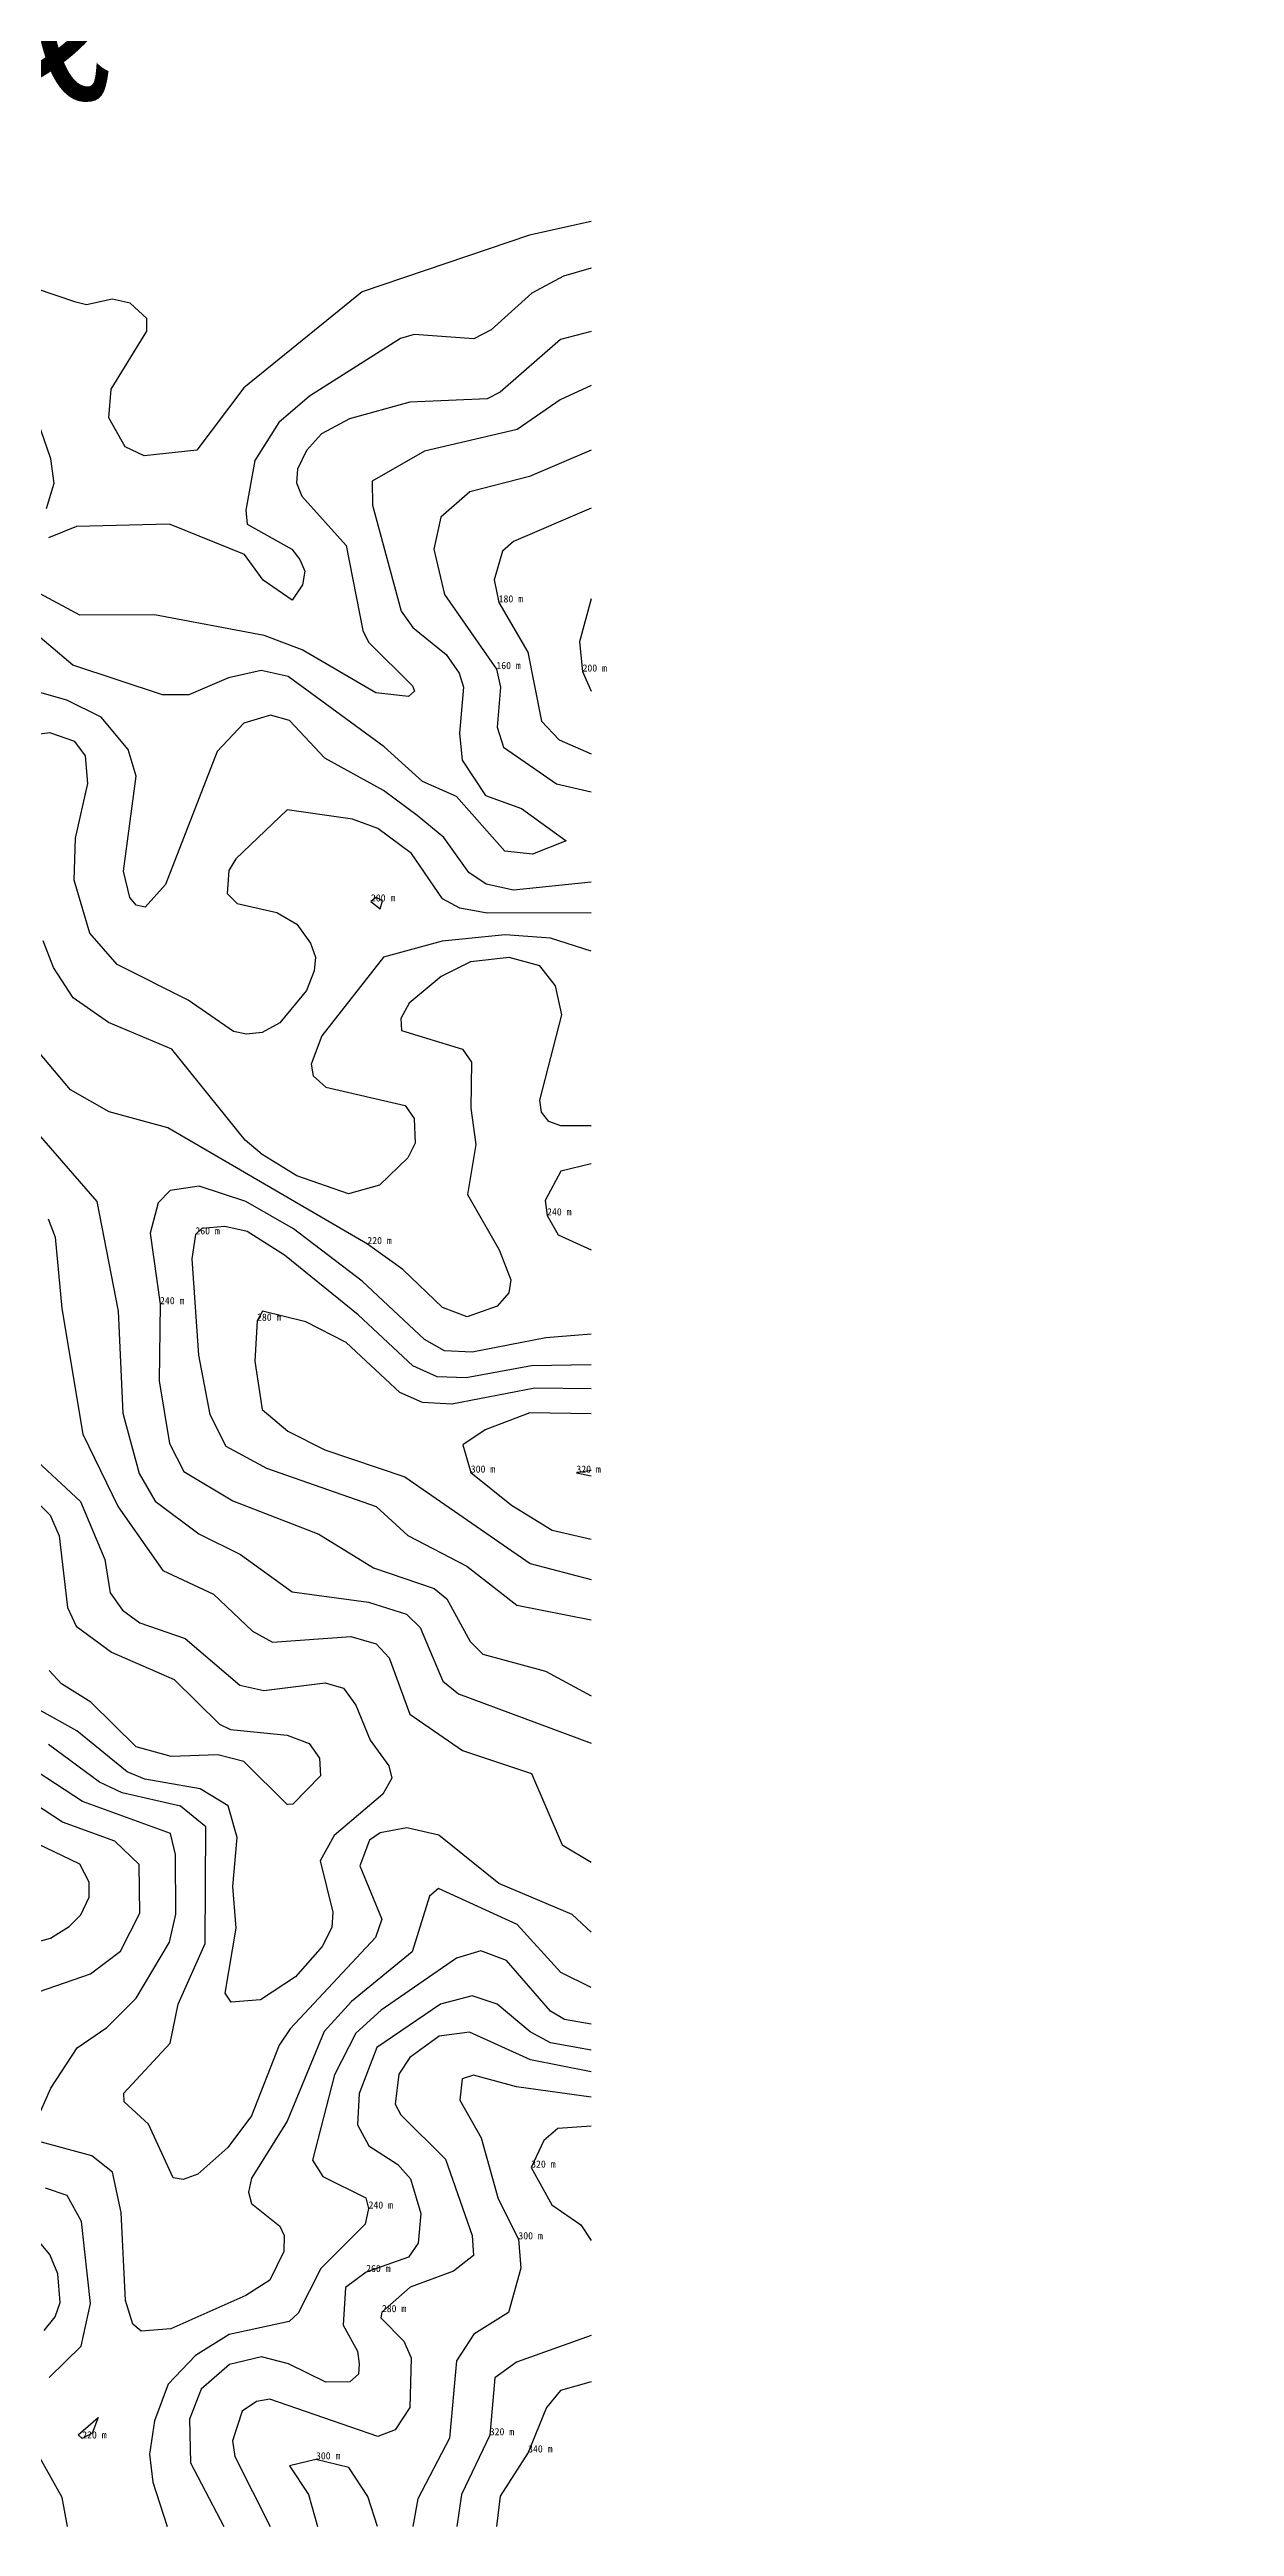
# Model space of a CAD drawing. Extents: x 111 to 2218288, y 28 to 1447839.
# Drawn here: x 110.86866 to 110.88146, y 27.71234 to 27.7391 of the extents above; entities that cross this region are included whole.
import ezdxf

# ---------------------------------------------------------------- set-up
doc = ezdxf.new("R2010")
doc.units = 0
doc.header["$MEASUREMENT"] = 0
for name, color, linetype in [('Contour_Line_Intermediate', 7, 'Continuous'), ('Contour_Line_Major', 7, 'Continuous'), ('Contour_Line_Minor', 7, 'Continuous'), ('FeatureAttribs', 7, 'Continuous')]:
    doc.layers.add(name, color=color, linetype=linetype)
doc.styles.get("Standard").update_dxf_attribs({"font": 'simhei.ttf'})

# ---------------------------------------------------------------- blocks, each defined once
blk = doc.blocks.new('FEATURE')
blk = doc.blocks.new('30')
at = {"layer": 'Defpoints', "lineweight": -3}
blk.add_circle((2215930.011064, 1442068.634078), 2247.483604, dxfattribs=at)

msp = doc.modelspace()

# ---------------------------------------------------------------- linework, layer by layer
at = {"layer": 'Contour_Line_Intermediate', "color": 36, "true_color": 0x804000}
for points in [[(110.874512, 27.736738, 20), (110.874216, 27.736652, 20), (110.873873, 27.736471, 20), (110.873433, 27.736072, 20), (110.873244, 27.735975, 20), (110.872601, 27.736022, 20), (110.872453, 27.73598, 20), (110.87147, 27.735356, 20), (110.871137, 27.735072, 20), (110.870878, 27.734661, 20), (110.870781, 27.734124, 20), (110.870796, 27.733973, 20), (110.87128, 27.733702, 20), (110.871364, 27.733593, 20), (110.871421, 27.733465, 20), (110.871395, 27.733317, 20), (110.871282, 27.733153, 20), (110.870969, 27.733367, 20), (110.870769, 27.733645, 20), (110.869958, 27.733975, 20), (110.868954, 27.73395, 20), (110.86865, 27.733827, 20)], [(110.868627, 27.734142, 20), (110.868711, 27.734416, 20), (110.868677, 27.734678, 20), (110.86843, 27.735388, 20)], [(110.874512, 27.724363, 220), (110.873852, 27.724374, 220), (110.873367, 27.72419, 220), (110.873127, 27.724025, 220), (110.873213, 27.723726, 220), (110.873654, 27.723376, 220), (110.874091, 27.723104, 220), (110.874512, 27.723007, 220)], [(110.874512, 27.716979, 220), (110.873707, 27.71709, 220), (110.873243, 27.717218, 220), (110.87312, 27.717177, 220), (110.873095, 27.716945, 220), (110.873324, 27.71654, 220), (110.873508, 27.71588, 220), (110.873727, 27.715443, 220), (110.873755, 27.715132, 220), (110.87362, 27.714651, 220), (110.873246, 27.714417, 220), (110.873059, 27.714131, 220), (110.872982, 27.713294, 220), (110.872641, 27.71264, 220), (110.872585, 27.71234, 220)], [(110.872205, 27.71234, 220), (110.872102, 27.712665, 220), (110.871896, 27.712977, 220), (110.87154, 27.713065, 220), (110.871254, 27.712994, 220), (110.871461, 27.712684, 220), (110.871555, 27.71234, 220)]]:
    msp.add_polyline3d(points, dxfattribs=at)
at = {"layer": 'Contour_Line_Major', "color": 36, "true_color": 0x804000}
for points in [[(110.874512, 27.733166, 120), (110.874388, 27.732702, 120), (110.87442, 27.732381, 120), (110.874512, 27.732171, 120)], [(110.87226, 27.729904, 120), (110.872191, 27.729941, 120), (110.872134, 27.729897, 120), (110.872233, 27.729819, 120), (110.87226, 27.729904, 120)], [(110.874512, 27.72936, 120), (110.874074, 27.729499, 120), (110.873585, 27.729537, 120), (110.872903, 27.72947, 120), (110.872268, 27.729295, 120), (110.871604, 27.728446, 120), (110.871488, 27.728138, 120), (110.87151, 27.728012, 120), (110.871646, 27.72789, 120), (110.872503, 27.727694, 120), (110.872602, 27.727554, 120), (110.872611, 27.727286, 120), (110.872533, 27.727126, 120), (110.872226, 27.726833, 120), (110.87189, 27.726739, 120), (110.871333, 27.726932, 120), (110.870958, 27.727165, 120), (110.870775, 27.727318, 120), (110.869984, 27.728302, 120), (110.869297, 27.72859, 120), (110.868918, 27.728857, 120), (110.868705, 27.729182, 120), (110.868592, 27.729473, 120)], [(110.868645, 27.72647, 120), (110.868723, 27.72627, 120), (110.868794, 27.725498, 120), (110.869021, 27.724143, 120), (110.869404, 27.723358, 120), (110.869885, 27.722668, 120), (110.870434, 27.722412, 120), (110.870855, 27.722014, 120), (110.871072, 27.721893, 120), (110.871917, 27.721954, 120), (110.872192, 27.721876, 120), (110.872332, 27.721727, 120), (110.872555, 27.721116, 120), (110.873123, 27.720725, 120), (110.873868, 27.720477, 120), (110.8742, 27.719705, 120), (110.874512, 27.719517, 120)], [(110.874512, 27.71876, 120), (110.874307, 27.718953, 120), (110.873514, 27.719288, 120), (110.872867, 27.719808, 120), (110.872522, 27.71989, 120), (110.872234, 27.719835, 120), (110.87212, 27.719754, 120), (110.872013, 27.719477, 120), (110.872253, 27.718902, 120), (110.872183, 27.718705, 120), (110.871261, 27.717716, 120), (110.871144, 27.717539, 120), (110.870845, 27.716776, 120), (110.870586, 27.716433, 120), (110.870262, 27.716146, 120), (110.870105, 27.716089, 120), (110.869997, 27.716108, 120), (110.869729, 27.716687, 120), (110.869467, 27.716929, 120), (110.869465, 27.717021, 120), (110.869963, 27.717562, 120), (110.87005, 27.717983, 120), (110.870344, 27.718639, 120), (110.870349, 27.719898, 120), (110.870075, 27.720124, 120), (110.869445, 27.720267, 120), (110.869201, 27.720383, 120), (110.86865, 27.72079, 120)]]:
    msp.add_polyline3d(points, dxfattribs=at)
at = {"layer": 'Contour_Line_Minor', "color": 36, "true_color": 0x804000}
for points in [[(110.874512, 27.737243, 0), (110.873847, 27.737097, 0), (110.87204, 27.736485, 0), (110.870761, 27.735446, 0), (110.870252, 27.734773, 0), (110.869684, 27.734712, 0), (110.86948, 27.73481, 0), (110.869301, 27.735121, 0), (110.869328, 27.735431, 0), (110.869712, 27.73606, 0), (110.869712, 27.736195, 0), (110.869532, 27.736363, 0), (110.869337, 27.736405, 0), (110.869059, 27.736343, 0), (110.868946, 27.736371, 0), (110.868069, 27.736668, 0)], [(110.874512, 27.736054, 40), (110.874181, 27.735967, 40), (110.873531, 27.735399, 40), (110.87339, 27.735328, 40), (110.872553, 27.735291, 40), (110.871903, 27.735112, 40), (110.871599, 27.734948, 40), (110.871438, 27.734771, 40), (110.871342, 27.734569, 40), (110.871331, 27.734421, 40), (110.871387, 27.734275, 40), (110.871866, 27.733743, 40), (110.872045, 27.732823, 40), (110.872108, 27.732698, 40), (110.872582, 27.732228, 40), (110.872603, 27.732171, 40), (110.872539, 27.732112, 40), (110.872185, 27.732152, 40), (110.871391, 27.732615, 40), (110.870981, 27.732771, 40), (110.869795, 27.732994, 40), (110.868988, 27.732989, 40), (110.868034, 27.733503, 40)], [(110.874512, 27.735472, 60), (110.874178, 27.735317, 60), (110.873715, 27.734995, 60), (110.872714, 27.734761, 60), (110.872147, 27.734439, 60), (110.872149, 27.734178, 60), (110.87246, 27.733035, 60), (110.872586, 27.732858, 60), (110.872948, 27.732565, 60), (110.873088, 27.732363, 60), (110.873133, 27.732213, 60), (110.873089, 27.731716, 60), (110.87312, 27.731423, 60), (110.873371, 27.731043, 60), (110.873762, 27.730902, 60), (110.874243, 27.730551, 60), (110.873878, 27.730409, 60), (110.87358, 27.73044, 60), (110.873059, 27.73103, 60), (110.87269, 27.731194, 60), (110.872276, 27.731569, 60), (110.871241, 27.732326, 60), (110.870948, 27.732394, 60), (110.870594, 27.732312, 60), (110.870167, 27.732131, 60), (110.86988, 27.73213, 60), (110.868913, 27.732452, 60), (110.868396, 27.73289, 60)], [(110.874512, 27.734772, 80), (110.873846, 27.734489, 80), (110.873204, 27.734324, 80), (110.872889, 27.734049, 80), (110.872813, 27.733702, 80), (110.872927, 27.733215, 80), (110.873489, 27.732408, 80), (110.873533, 27.732211, 80), (110.873497, 27.731779, 80), (110.873565, 27.731566, 80), (110.87414, 27.731169, 80), (110.874512, 27.73108, 80)], [(110.874512, 27.734147, 100), (110.873674, 27.733787, 100), (110.873557, 27.733682, 100), (110.873464, 27.733372, 100), (110.873514, 27.733128, 100), (110.873829, 27.732589, 100), (110.873976, 27.731846, 100), (110.874166, 27.731643, 100), (110.874512, 27.731492, 100)], [(110.874512, 27.730106, 80), (110.873673, 27.73002, 80), (110.873378, 27.730084, 80), (110.873192, 27.730209, 80), (110.87292, 27.730587, 80), (110.872632, 27.730825, 80), (110.872268, 27.731096, 80), (110.871637, 27.731444, 80), (110.871255, 27.731851, 80), (110.871048, 27.731911, 80), (110.870762, 27.731825, 80), (110.870471, 27.731516, 80), (110.869916, 27.730082, 80), (110.869695, 27.729835, 80), (110.869598, 27.729856, 80), (110.869529, 27.729939, 80), (110.869459, 27.730226, 80), (110.869596, 27.731252, 80), (110.869512, 27.731539, 80), (110.869218, 27.73189, 80), (110.868848, 27.732071, 80), (110.868289, 27.732232, 80)], [(110.874512, 27.729776, 100), (110.873389, 27.729772, 100), (110.873094, 27.729823, 100), (110.872908, 27.729927, 100), (110.872572, 27.730417, 100), (110.872208, 27.730687, 100), (110.871933, 27.730785, 100), (110.871229, 27.730887, 100), (110.870675, 27.730359, 100), (110.870597, 27.73023, 100), (110.87058, 27.729985, 100), (110.87069, 27.729874, 100), (110.871117, 27.729778, 100), (110.871333, 27.729653, 100), (110.871482, 27.729445, 100), (110.871534, 27.729296, 100), (110.871519, 27.729148, 100), (110.871439, 27.728936, 100), (110.87115, 27.728586, 100), (110.870957, 27.728481, 100), (110.87079, 27.728465, 100), (110.870648, 27.728491, 100), (110.870159, 27.728831, 100), (110.869392, 27.729217, 100), (110.869097, 27.729553, 100), (110.868928, 27.730129, 100), (110.86894, 27.730581, 100), (110.869075, 27.731171, 100), (110.86905, 27.731469, 100), (110.868934, 27.731625, 100), (110.868663, 27.731719, 100), (110.868506, 27.731696, 100)], [(110.874512, 27.727472, 140), (110.874184, 27.727472, 140), (110.874057, 27.727521, 140), (110.873975, 27.727622, 140), (110.873958, 27.727749, 140), (110.874197, 27.728671, 140), (110.874129, 27.728984, 140), (110.873959, 27.729202, 140), (110.873626, 27.729293, 140), (110.87321, 27.729245, 140), (110.872892, 27.729087, 140), (110.872547, 27.728797, 140), (110.872456, 27.728632, 140), (110.872463, 27.728503, 140), (110.873122, 27.728301, 140), (110.873222, 27.728161, 140), (110.873214, 27.727664, 140), (110.873269, 27.727271, 140), (110.873177, 27.726731, 140), (110.87352, 27.726132, 140), (110.873644, 27.725808, 140), (110.873623, 27.725667, 140), (110.873499, 27.725526, 140), (110.873173, 27.72541, 140), (110.872906, 27.72551, 140), (110.872477, 27.725922, 140), (110.872095, 27.726195, 140), (110.86994, 27.72745, 140), (110.869306, 27.727626, 140), (110.868886, 27.727862, 140), (110.868235, 27.728635, 140)], [(110.868479, 27.727453, 140), (110.869171, 27.726654, 140), (110.869401, 27.725472, 140), (110.869454, 27.724368, 140), (110.869631, 27.723718, 140), (110.869801, 27.723419, 140), (110.870274, 27.723064, 140), (110.870726, 27.722843, 140), (110.871283, 27.722438, 140), (110.872109, 27.722327, 140), (110.872517, 27.722196, 140), (110.872664, 27.722053, 140), (110.87291, 27.721474, 140), (110.873079, 27.721335, 140), (110.874512, 27.720804, 140)], [(110.874512, 27.727061, 160), (110.874184, 27.726984, 160), (110.874016, 27.726666, 160), (110.874037, 27.726505, 160), (110.874158, 27.726297, 160), (110.874512, 27.726135, 160)], [(110.874512, 27.725221, 160), (110.874023, 27.725183, 160), (110.873229, 27.725029, 160), (110.872928, 27.725042, 160), (110.872713, 27.725166, 160), (110.872039, 27.725794, 160), (110.871298, 27.726359, 160), (110.870782, 27.726655, 160), (110.870278, 27.726821, 160), (110.869966, 27.726773, 160), (110.869836, 27.726641, 160), (110.869749, 27.726312, 160), (110.869855, 27.725546, 160), (110.869845, 27.724717, 160), (110.869956, 27.724041, 160), (110.870112, 27.723738, 160), (110.870643, 27.723422, 160), (110.871572, 27.723063, 160), (110.872161, 27.722697, 160), (110.872818, 27.722474, 160), (110.872955, 27.722362, 160), (110.873206, 27.721903, 160), (110.873342, 27.721765, 160), (110.874019, 27.72158, 160), (110.874512, 27.721316, 160)], [(110.874512, 27.72489, 180), (110.873868, 27.724881, 180), (110.873163, 27.724752, 180), (110.872848, 27.72476, 180), (110.872586, 27.724881, 180), (110.871996, 27.725431, 180), (110.871199, 27.726074, 180), (110.870798, 27.726332, 180), (110.870554, 27.726387, 180), (110.870306, 27.726365, 180), (110.870237, 27.7263, 180), (110.8702, 27.726037, 180), (110.870271, 27.724994, 180), (110.870392, 27.724353, 180), (110.870566, 27.724011, 180), (110.871006, 27.723773, 180), (110.872189, 27.72336, 180), (110.872532, 27.723048, 180), (110.87317, 27.722714, 180), (110.873711, 27.722295, 180), (110.874512, 27.722135, 180)], [(110.874512, 27.724633, 200), (110.873903, 27.724639, 200), (110.873008, 27.724467, 200), (110.872691, 27.724483, 200), (110.872445, 27.724591, 200), (110.871866, 27.725133, 200), (110.87143, 27.725354, 200), (110.870963, 27.725472, 200), (110.870903, 27.725367, 200), (110.87088, 27.72493, 200), (110.87096, 27.72441, 200), (110.871235, 27.724175, 200), (110.871635, 27.723974, 200), (110.8725, 27.723681, 200), (110.873856, 27.722744, 200), (110.874512, 27.72257, 200)], [(110.868329, 27.724033, 100), (110.868995, 27.723414, 100), (110.869259, 27.722787, 100), (110.869315, 27.722428, 100), (110.869451, 27.72224, 100), (110.869637, 27.722103, 100), (110.870125, 27.721933, 100), (110.870718, 27.72143, 100), (110.870975, 27.721373, 100), (110.871641, 27.721454, 100), (110.871836, 27.721399, 100), (110.871969, 27.721215, 100), (110.872125, 27.720836, 100), (110.872329, 27.720559, 100), (110.872361, 27.720424, 100), (110.872262, 27.720254, 100), (110.871737, 27.719807, 100), (110.871586, 27.719532, 100), (110.871721, 27.718979, 100), (110.871711, 27.718812, 100), (110.871608, 27.718605, 100), (110.871319, 27.718279, 100), (110.87094, 27.718029, 100), (110.870625, 27.718006, 100), (110.870559, 27.718104, 100), (110.870676, 27.718806, 100), (110.870641, 27.719253, 100), (110.87069, 27.719784, 100), (110.870593, 27.720127, 100), (110.870289, 27.72031, 100), (110.869692, 27.720413, 100), (110.869501, 27.720492, 100), (110.868955, 27.720935, 100), (110.868451, 27.721217, 100)], [(110.874512, 27.72375, 240), (110.874354, 27.723725, 240), (110.874512, 27.723693, 240)], [(110.868529, 27.723408, 80), (110.868667, 27.723265, 80), (110.868767, 27.723042, 80), (110.868856, 27.722268, 80), (110.868948, 27.722067, 80), (110.869329, 27.721786, 80), (110.870007, 27.72149, 80), (110.870498, 27.72101, 80), (110.870615, 27.72095, 80), (110.871228, 27.720891, 80), (110.871466, 27.720801, 80), (110.871579, 27.72064, 80), (110.871589, 27.72045, 80), (110.87129, 27.720146, 80), (110.871227, 27.720141, 80), (110.87076, 27.720607, 80), (110.87048, 27.720678, 80), (110.869974, 27.720659, 80), (110.869596, 27.720765, 80), (110.869109, 27.721247, 80), (110.868791, 27.721446, 80), (110.868658, 27.721587, 80)], [(110.868525, 27.716735, 140), (110.868675, 27.717076, 140), (110.868959, 27.717512, 140), (110.869279, 27.717732, 140), (110.869598, 27.71805, 140), (110.869959, 27.718653, 140), (110.870025, 27.718957, 140), (110.870021, 27.719599, 140), (110.86997, 27.719829, 140), (110.869017, 27.720172, 140), (110.868435, 27.720556, 140)], [(110.868541, 27.718118, 160), (110.869105, 27.718311, 160), (110.869428, 27.718557, 160), (110.869637, 27.718968, 160), (110.86963, 27.719494, 160), (110.869365, 27.719744, 160), (110.868801, 27.719951, 160), (110.868077, 27.720421, 160)], [(110.868005, 27.718512, 180), (110.86867, 27.718698, 180), (110.868872, 27.718821, 180), (110.869, 27.718949, 180), (110.869091, 27.719141, 180), (110.869091, 27.719301, 180), (110.868989, 27.719497, 180), (110.86853, 27.719714, 180)], [(110.874512, 27.718162, 140), (110.874186, 27.718327, 140), (110.873714, 27.718845, 140), (110.872863, 27.719232, 140), (110.872768, 27.71915, 140), (110.872581, 27.71855, 140), (110.871925, 27.718014, 140), (110.871627, 27.717687, 140), (110.87123, 27.716718, 140), (110.870844, 27.716104, 140), (110.870811, 27.715954, 140), (110.870844, 27.715828, 140), (110.871148, 27.715586, 140), (110.871198, 27.715485, 140), (110.871194, 27.71531, 140), (110.871042, 27.715, 140), (110.870783, 27.714834, 140), (110.869973, 27.714474, 140), (110.869651, 27.71445, 140), (110.869562, 27.714527, 140), (110.869481, 27.714782, 140), (110.869435, 27.715734, 140), (110.869341, 27.716167, 140), (110.869118, 27.716344, 140), (110.868573, 27.716492, 140)], [(110.874512, 27.717766, 160), (110.874227, 27.717817, 160), (110.874073, 27.717907, 160), (110.873597, 27.718455, 160), (110.873322, 27.718561, 160), (110.873059, 27.718481, 160), (110.872246, 27.717917, 160), (110.871971, 27.717671, 160), (110.871741, 27.717219, 160), (110.871503, 27.716298, 160), (110.871615, 27.716122, 160), (110.872078, 27.715892, 160), (110.872108, 27.715775, 160), (110.872071, 27.715608, 160), (110.871593, 27.715127, 160), (110.871348, 27.714644, 160), (110.871249, 27.714556, 160), (110.870602, 27.714416, 160), (110.870237, 27.714186, 160), (110.869944, 27.713877, 160), (110.869794, 27.713481, 160), (110.869743, 27.713123, 160), (110.869779, 27.712819, 160), (110.869934, 27.71234, 160)], [(110.874512, 27.717488, 180), (110.874074, 27.717566, 180), (110.873855, 27.717683, 180), (110.873497, 27.717985, 180), (110.873228, 27.718073, 180), (110.872886, 27.717984, 180), (110.872197, 27.717516, 180), (110.872008, 27.717019, 180), (110.871988, 27.71668, 180), (110.872112, 27.716454, 180), (110.872426, 27.71625, 180), (110.872561, 27.716095, 180), (110.872674, 27.71572, 180), (110.872645, 27.7154, 180), (110.872541, 27.715249, 180), (110.872082, 27.715089, 180), (110.871858, 27.714923, 180), (110.871833, 27.714517, 180), (110.871987, 27.714233, 180), (110.872006, 27.714099, 180), (110.871998, 27.713987, 180), (110.871905, 27.713903, 180), (110.871645, 27.7139, 180), (110.871242, 27.714096, 180), (110.87095, 27.714172, 180), (110.870605, 27.71409, 180), (110.8703, 27.713823, 180), (110.870175, 27.713501, 180), (110.870186, 27.713027, 180), (110.870544, 27.71234, 180)], [(110.874512, 27.717253, 200), (110.873858, 27.717382, 200), (110.873198, 27.717681, 200), (110.872872, 27.717637, 200), (110.872554, 27.717407, 200), (110.872435, 27.717227, 200), (110.872397, 27.716904, 200), (110.872457, 27.716787, 200), (110.87294, 27.716309, 200), (110.873228, 27.715484, 200), (110.873241, 27.715269, 200), (110.873027, 27.715098, 200), (110.872559, 27.714926, 200), (110.872252, 27.714656, 200), (110.87224, 27.714595, 200), (110.872488, 27.714344, 200), (110.872567, 27.714163, 200), (110.872555, 27.713624, 200), (110.872394, 27.713384, 200), (110.872207, 27.713311, 200), (110.871041, 27.713715, 200), (110.870899, 27.713692, 200), (110.870741, 27.713585, 200), (110.870637, 27.713265, 200), (110.870664, 27.713098, 200), (110.871046, 27.71234, 200)], [(110.874512, 27.716666, 240), (110.874155, 27.71664, 240), (110.874002, 27.716509, 240), (110.873865, 27.716217, 240), (110.874089, 27.715816, 240), (110.874402, 27.715598, 240), (110.874512, 27.71543, 240)], [(110.868658, 27.713951, 160), (110.869002, 27.714287, 160), (110.869103, 27.71475, 160), (110.869006, 27.715637, 160), (110.86885, 27.715917, 160), (110.868616, 27.715997, 160)], [(110.868604, 27.714456, 180), (110.868721, 27.714604, 180), (110.868777, 27.714759, 180), (110.868751, 27.715069, 180), (110.868666, 27.71528, 180), (110.868516, 27.715455, 180)], [(110.874512, 27.714403, 240), (110.873708, 27.714115, 240), (110.873473, 27.713948, 240), (110.873418, 27.713326, 240), (110.873111, 27.712686, 240), (110.873062, 27.71234, 240)], [(110.874512, 27.713903, 260), (110.874183, 27.71381, 260), (110.874032, 27.713624, 260), (110.873832, 27.71314, 260), (110.87353, 27.712666, 260), (110.873491, 27.71234, 260)], [(110.869186, 27.713519, 140), (110.869123, 27.713349, 140), (110.869014, 27.713291, 140), (110.868969, 27.713329, 140), (110.869186, 27.713519, 140)], [(110.868856, 27.71234, 160), (110.868797, 27.712653, 160), (110.868511, 27.71317, 160)]]:
    msp.add_polyline3d(points, dxfattribs=at)

# ---------------------------------------------------------------- block references
at = {"layer": 'Defpoints', "linetype": 'ByBlock'}
msp.add_blockref('30', (-2213571.729191, -1439793.416697), dxfattribs=at)
at = {"layer": 'FeatureAttribs'}
ref = msp.add_blockref('FEATURE', (110.873514, 27.733128, 100), dxfattribs=at)
ref.add_attrib('NAME', '180 m', (110.873514, 27.733128, 100), dxfattribs={"height": 0.0000775})
ref = msp.add_blockref('FEATURE', (110.873489, 27.732408, 80), dxfattribs=at)
ref.add_attrib('NAME', '160 m', (110.873489, 27.732408, 80), dxfattribs={"height": 0.0000775})
ref = msp.add_blockref('FEATURE', (110.87442, 27.732381, 120), dxfattribs=at)
ref.add_attrib('NAME', '200 m', (110.87442, 27.732381, 120), dxfattribs={"height": 0.0000775})
ref = msp.add_blockref('FEATURE', (110.872134, 27.729897, 120), dxfattribs=at)
ref.add_attrib('NAME', '200 m', (110.872134, 27.729897, 120), dxfattribs={"height": 0.0000775})
ref = msp.add_blockref('FEATURE', (110.874037, 27.726505, 160), dxfattribs=at)
ref.add_attrib('NAME', '240 m', (110.874037, 27.726505, 160), dxfattribs={"height": 0.0000775})
ref = msp.add_blockref('FEATURE', (110.870237, 27.7263, 180), dxfattribs=at)
ref.add_attrib('NAME', '260 m', (110.870237, 27.7263, 180), dxfattribs={"height": 0.0000775})
ref = msp.add_blockref('FEATURE', (110.872095, 27.726195, 140), dxfattribs=at)
ref.add_attrib('NAME', '220 m', (110.872095, 27.726195, 140), dxfattribs={"height": 0.0000775})
ref = msp.add_blockref('FEATURE', (110.869855, 27.725546, 160), dxfattribs=at)
ref.add_attrib('NAME', '240 m', (110.869855, 27.725546, 160), dxfattribs={"height": 0.0000775})
ref = msp.add_blockref('FEATURE', (110.870903, 27.725367, 200), dxfattribs=at)
ref.add_attrib('NAME', '280 m', (110.870903, 27.725367, 200), dxfattribs={"height": 0.0000775})
ref = msp.add_blockref('FEATURE', (110.873213, 27.723726, 220), dxfattribs=at)
ref.add_attrib('NAME', '300 m', (110.873213, 27.723726, 220), dxfattribs={"height": 0.0000775})
ref = msp.add_blockref('FEATURE', (110.874354, 27.723725, 240), dxfattribs=at)
ref.add_attrib('NAME', '320 m', (110.874354, 27.723725, 240), dxfattribs={"height": 0.0000775})
ref = msp.add_blockref('FEATURE', (110.873865, 27.716217, 240), dxfattribs=at)
ref.add_attrib('NAME', '320 m', (110.873865, 27.716217, 240), dxfattribs={"height": 0.0000775})
ref = msp.add_blockref('FEATURE', (110.872108, 27.715775, 160), dxfattribs=at)
ref.add_attrib('NAME', '240 m', (110.872108, 27.715775, 160), dxfattribs={"height": 0.0000775})
ref = msp.add_blockref('FEATURE', (110.873727, 27.715443, 220), dxfattribs=at)
ref.add_attrib('NAME', '300 m', (110.873727, 27.715443, 220), dxfattribs={"height": 0.0000775})
ref = msp.add_blockref('FEATURE', (110.872082, 27.715089, 180), dxfattribs=at)
ref.add_attrib('NAME', '260 m', (110.872082, 27.715089, 180), dxfattribs={"height": 0.0000775})
ref = msp.add_blockref('FEATURE', (110.872252, 27.714656, 200), dxfattribs=at)
ref.add_attrib('NAME', '280 m', (110.872252, 27.714656, 200), dxfattribs={"height": 0.0000775})
ref = msp.add_blockref('FEATURE', (110.869014, 27.713291, 140), dxfattribs=at)
ref.add_attrib('NAME', '220 m', (110.869014, 27.713291, 140), dxfattribs={"height": 0.0000775})
ref = msp.add_blockref('FEATURE', (110.873418, 27.713326, 240), dxfattribs=at)
ref.add_attrib('NAME', '320 m', (110.873418, 27.713326, 240), dxfattribs={"height": 0.0000775})
ref = msp.add_blockref('FEATURE', (110.87154, 27.713065, 220), dxfattribs=at)
ref.add_attrib('NAME', '300 m', (110.87154, 27.713065, 220), dxfattribs={"height": 0.0000775})
ref = msp.add_blockref('FEATURE', (110.873832, 27.71314, 260), dxfattribs=at)
ref.add_attrib('NAME', '340 m', (110.873832, 27.71314, 260), dxfattribs={"height": 0.0000775})

# ---------------------------------------------------------------- texts
at = {"lineweight": 100}
msp.add_text('下坝址线', height=0.0016844, dxfattribs=at).set_placement((110.860194, 27.738712, 0))

doc.saveas('drawing.dxf')
